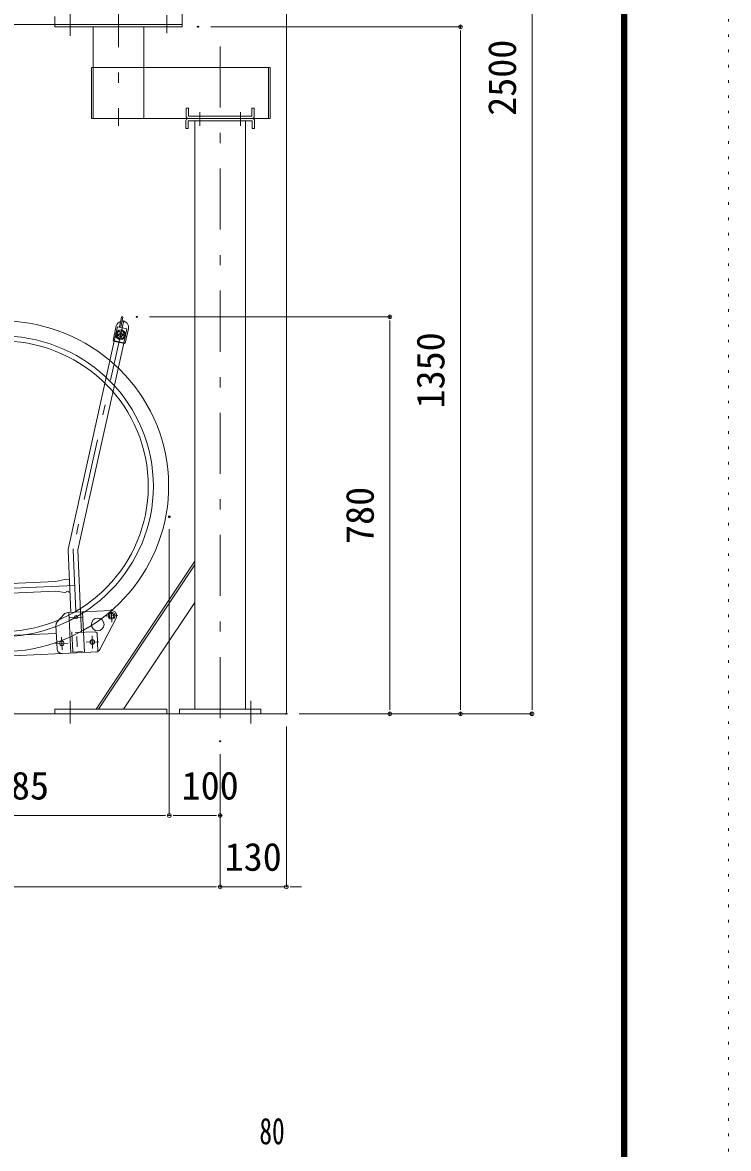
# Model space of a CAD drawing. Units: millimetres, scale not verified. Extents: x -5940 to 5940, y -4200 to 4200.
# Drawn here: x 4552 to 5940, y 31 to 2243 of the extents above; entities that cross this region are included whole.
import ezdxf
from ezdxf.enums import TextEntityAlignment as Align

# ---------------------------------------------------------------- set-up
doc = ezdxf.new("R2010")
doc.units = ezdxf.units.MM
doc.header["$LTSCALE"] = 10
doc.header["$PDMODE"] = 32
doc.header["$PDSIZE"] = 2
for name, pattern in [('USER2', [24, 12, -5, 2, -5]), ('USER4', [3, 0.5, -2.5]), ('USER5', [10, 4, -6])]:
    doc.linetypes.add(name, pattern=pattern)
for name, color, linetype, lineweight in [('0-0_0', 7, 'Continuous', 18), ('0-2_2-0BOLD', 7, 'Continuous', 18), ('0-4_2-2CENTER', 3, 'USER2', 18), ('0-5_2-5DIM', 3, 'Continuous', 18), ('0-7_2-7RACK', 5, 'Continuous', 18), ('0-8_F-F', 5, 'Continuous', 18), ('0-9_F-E_J_ADD', 5, 'USER4', 18), ('0-A_CSLAYER3', 4, 'Continuous', 18), ('1-1_2ラック-Cラック奥', 7, 'Continuous', 18), ('1-8_2-03BODL', 2, 'Continuous', 18), ('1-A_3-GLEVEL', 5, 'Continuous', 18)]:
    doc.layers.add(name, color=color, linetype=linetype, lineweight=lineweight)
doc.layers.add('1-9_Defpoints', color=7, linetype='Continuous')
doc.styles.add('ＭＳ ゴシック', font='')
doc.styles.get('ＭＳ ゴシック').set_extended_font_data('MS Gothic')

# ---------------------------------------------------------------- blocks, each defined once
blk = doc.blocks.new('hb')
at = {"layer": '0-A_CSLAYER3', "color": 7}
for p, q in [((10805.87, 6485.58), (10805.87, 6434.88)), ((10555.87, 6454.89), (10555.87, 6434.88)), ((10555.87, 6434.88), (10805.87, 6434.88))]:
    blk.add_line(p, q, dxfattribs=at)
at = {"layer": '0-A_CSLAYER3', "color": 3}
for p, q in [((10585.87, 6462.45), (10585.87, 6417.23)), ((10805.87, 6439.38), (10555.87, 6439.38)), ((10775.87, 6457.91), (10775.87, 6422.08))]:
    blk.add_line(p, q, dxfattribs=at)
at = {"layer": '0-A_CSLAYER3', "color": 7}
blk.add_lwpolyline([(9495.87, 6442.58), (9495.87, 6439.38), (10555.87, 6439.38)], dxfattribs=at)
blk = doc.blocks.new('jr')
at = {"layer": '1-8_2-03BODL', "color": 6}
for major_axis, start_param, end_param in [((330.2, 0), 3.5186118, 7.8245809), ((300.2, 0), 3.2669578, 7.8714325), ((290.2, 0), 3.267249, 7.8711438)]:
    blk.add_ellipse((17281.34, 6085.51), major_axis=major_axis, ratio=0.984808, start_param=start_param, end_param=end_param, dxfattribs=at)
blk = doc.blocks.new('ccrh')
at = {"layer": '1-1_2ラック-Cラック奥', "color": 3, "linetype": 'USER2'}
for p, q in [((10715.84, 2791.69), (10616.34, 2342.86)), ((10697.42, 2766.35), (10721.83, 2760.94)), ((10616.12, 2340.39), (10624.93, 2138.58)), ((10619.15, 2270.95), (10259.5, 2255.25)), ((10691.27, 2224.06), (10692.36, 2199.08)), ((10609.39, 2207.97), (10634.37, 2209.06)), ((10679.33, 2211.02), (10704.3, 2212.11)), ((10593.55, 2169.74), (10594.64, 2144.76)), ((10654.58, 2147.38), (10653.49, 2172.36)), ((10606.58, 2157.8), (10581.6, 2156.71)), ((10641.55, 2159.32), (10666.52, 2160.42))]:
    blk.add_line(p, q, dxfattribs=at)
at = {"layer": '1-1_2ラック-Cラック奥'}
for p, q in [((10711.48, 2798.57), (10707.26, 2779.53)), ((10713.92, 2798.03), (10709.7, 2778.99)), ((10713.54, 2798.62), (10712.07, 2798.95)), ((10694.63, 2752.63), (10700.91, 2780.94)), ((10708.5, 2766.48), (10708.32, 2770.53)), ((10710.5, 2766.56), (10710.32, 2770.62)), ((10724.83, 2775.64), (10718.55, 2747.32)), ((10697.1, 2751.05), (10607.06, 2344.91)), ((10715.65, 2746.94), (10625.61, 2340.8)), ((10706.7, 2764.52), (10702.65, 2764.34)), ((10706.79, 2762.52), (10702.74, 2762.34)), ((10708.75, 2760.72), (10708.93, 2756.67)), ((10710.75, 2760.81), (10710.93, 2756.75)), ((10712.46, 2764.77), (10716.51, 2764.94)), ((10712.55, 2762.77), (10716.6, 2762.95)), ((10606.63, 2339.97), (10611.95, 2218.09)), ((10625.61, 2340.8), (10630.94, 2218.92)), ((10607.72, 2257.79), (10610.22, 2257.9)), ((10598.67, 2214.58), (10585.15, 2199.83)), ((10691.38, 2221.56), (10605.6, 2217.81)), ((10607.96, 2217.92), (10611.45, 2137.99)), ((10638.42, 2139.17), (10634.93, 2219.09)), ((10582.54, 2192.64), (10584.54, 2146.83)), ((10668.69, 2145.5), (10700.68, 2206.95)), ((10583.23, 2176.8), (10263.53, 2162.84)), ((9251.25, 2078.17), (10664.9, 2140.33)), ((10615.36, 2140.16), (10634.34, 2140.99)), ((10664.9, 2140.33), (10664.85, 2141.47))]:
    blk.add_line(p, q, dxfattribs=at)
at = {"layer": '1-1_2ラック-Cラック奥', "color": 3, "linetype": 'USER5'}
for p, q in [((10615.36, 2140.16), (10611.95, 2218.09)), ((10630.94, 2218.92), (10634.34, 2140.99)), ((10660.15, 2180.16), (10583.23, 2176.8)), ((10660.15, 2180.16), (10663.28, 2177.29)), ((10663.28, 2177.29), (10664.85, 2141.47))]:
    blk.add_line(p, q, dxfattribs=at)
blk.add_lwpolyline([(10697.1, 2751.05), (10703.38, 2779.37), (10721.93, 2775.25), (10715.65, 2746.94)], dxfattribs=at)
at = {"layer": '1-1_2ラック-Cラック奥'}
blk.add_lwpolyline([(10695.39, 2751.43), (10694.63, 2752.63), (10718.55, 2747.32), (10717.36, 2746.56)], close=True, dxfattribs=at)
for points in [[(10609.11, 2283.18), (10599.12, 2282.74), (10581.41, 2278.82), (10259.08, 2264.74)], [(10259.91, 2245.76), (10582.24, 2259.83), (10600.22, 2257.47), (10602.72, 2257.57)]]:
    blk.add_lwpolyline(points, dxfattribs=at)
for centre, radius in [((10709.62, 2763.64), 9.6), ((10709.62, 2763.64), 3.75), ((10691.81, 2211.57), 6.9), ((10691.81, 2211.57), 4.5), ((10621.88, 2208.51), 3.25), ((10664.54, 2194.36), 12.5), ((10594.09, 2157.25), 4.5), ((10654.03, 2159.87), 4.5)]:
    blk.add_circle(centre, radius, dxfattribs=at)
for centre, radius, start, end in [((10712.87, 2778.29), 12.25, 105.49456, 167.5), ((10711.97, 2798.46), 0.5, 77.5, 167.5), ((10712.87, 2778.29), 12.25, 347.5, 92.88514), ((10713.43, 2798.14), 0.5, 347.5, 77.5), ((10709.62, 2763.64), 7.6, 104.697, 170.303), ((10707.82, 2770.51), 0.5, 2.5, 104.697), ((10709.62, 2763.64), 3.05, 73.361, 111.639), ((10710.82, 2770.64), 0.5, 80.303, 182.5), ((10709.62, 2763.64), 7.6, 14.697, 80.303), ((10702.63, 2764.84), 0.5, 170.303, 272.5), ((10702.76, 2761.84), 0.5, 92.5, 194.697), ((10709.62, 2763.64), 7.6, 194.697, 260.303), ((10709.62, 2763.64), 3.05, 163.361, 201.639), ((10708.43, 2756.64), 0.5, 260.303, 2.5), ((10709.62, 2763.64), 3.05, 253.361, 291.639), ((10711.43, 2756.77), 0.5, 182.5, 284.697), ((10709.62, 2763.64), 7.6, 284.697, 350.303), ((10709.62, 2763.64), 3.05, 343.361, 21.639), ((10716.49, 2765.44), 0.5, 272.5, 14.697), ((10716.62, 2762.45), 0.5, 350.303, 92.5), ((10625.61, 2340.8), 19, 167.5, 182.5), ((10605.22, 2257.68), 2.5, 2.5, 182.5), ((10606.04, 2207.82), 10, 92.5, 137.5), ((10691.81, 2211.57), 10, 332.5, 92.5), ((10592.53, 2193.08), 10, 137.5, 182.5), ((10594.53, 2147.26), 10, 182.5, 272.5), ((10659.82, 2150.11), 10, 272.5, 332.5)]:
    blk.add_arc(centre, radius, start, end, dxfattribs=at)
at = {"layer": '1-1_2ラック-Cラック奥', "color": 3, "linetype": 'USER2'}
blk.add_arc((10625.61, 2340.8), 9.5, 167.5, 182.5, dxfattribs=at)
blk = doc.blocks.new('_DOT')
at = {"layer": '0-0_0', "lineweight": 9}
for p, q in [((-0.5, 0), (-1, 0)), ((0.25, 0), (-0.25, 0))]:
    blk.add_line(p, q, dxfattribs=at)
blk.add_circle((0, 0), 0.25, dxfattribs=at)
blk = doc.blocks.new('D87')
at = {"layer": '1-9_Defpoints'}
for p in [(10780.87, 5472.79), (10195.87, 5074.88), (10195.87, 4884.88)]:
    blk.add_point(p, dxfattribs=at)
at = {"layer": '1-A_3-GLEVEL'}
for p, q in [((10780.87, 5447.79), (10780.87, 4884.88)), ((10195.87, 5049.88), (10195.87, 4884.88)), ((10765.87, 4884.88), (10210.87, 4884.88))]:
    blk.add_line(p, q, dxfattribs=at)
at = {"layer": '1-A_3-GLEVEL', "xscale": 15, "yscale": 15, "rotation": 180}
blk.add_blockref('_DOT', (10195.87, 4884.88), dxfattribs=at)
at = {"layer": '1-A_3-GLEVEL', "xscale": 15, "yscale": 15}
blk.add_blockref('_DOT', (10780.87, 4884.88), dxfattribs=at)
at = {"layer": '1-A_3-GLEVEL', "color": 7, "style": 'ＭＳ ゴシック'}
blk.add_text('585', height=54.99, dxfattribs=at).set_placement((10432.12, 4899.88), align=Align.BOTTOM_LEFT)
blk = doc.blocks.new('D89')
at = {"layer": '1-9_Defpoints'}
for p in [(10780.87, 5471.54), (10880.87, 5030.79), (10880.87, 4884.88)]:
    blk.add_point(p, dxfattribs=at)
at = {"layer": '1-A_3-GLEVEL'}
for p, q in [((10780.87, 5446.54), (10780.87, 4884.88)), ((10880.87, 5005.79), (10880.87, 4884.88)), ((10795.87, 4884.88), (10865.87, 4884.88))]:
    blk.add_line(p, q, dxfattribs=at)
at = {"layer": '1-A_3-GLEVEL', "xscale": 15, "yscale": 15, "rotation": 180}
blk.add_blockref('_DOT', (10780.87, 4884.88), dxfattribs=at)
at = {"layer": '1-A_3-GLEVEL', "xscale": 15, "yscale": 15}
blk.add_blockref('_DOT', (10880.87, 4884.88), dxfattribs=at)
at = {"layer": '1-A_3-GLEVEL', "color": 7, "style": 'ＭＳ ゴシック'}
blk.add_text('100', height=54.99, dxfattribs=at).set_placement((10805.02, 4899.88), align=Align.BOTTOM_LEFT)
blk = doc.blocks.new('D90')
at = {"layer": '1-9_Defpoints'}
for p in [(11010.87, 5084.88), (10880.87, 5030.79), (10880.87, 4744.88)]:
    blk.add_point(p, dxfattribs=at)
at = {"layer": '1-A_3-GLEVEL'}
for p, q in [((11010.87, 5059.88), (11010.87, 4744.88)), ((10880.87, 5005.79), (10880.87, 4744.88)), ((10865.87, 4744.88), (10850.87, 4744.88)), ((11010.87, 4744.88), (10880.87, 4744.88)), ((11025.87, 4744.88), (11040.87, 4744.88))]:
    blk.add_line(p, q, dxfattribs=at)
at = {"layer": '1-A_3-GLEVEL', "xscale": 15, "yscale": 15}
blk.add_blockref('_DOT', (10880.87, 4744.88), dxfattribs=at)
at = {"layer": '1-A_3-GLEVEL', "xscale": 15, "yscale": 15, "rotation": 180}
blk.add_blockref('_DOT', (11010.87, 4744.88), dxfattribs=at)
at = {"layer": '1-A_3-GLEVEL', "color": 7, "style": 'ＭＳ ゴシック'}
blk.add_text('130', height=54.99, dxfattribs=at).set_placement((10889.62, 4759.88), align=Align.BOTTOM_LEFT)
blk = doc.blocks.new('D91')
at = {"layer": '1-9_Defpoints'}
blk.add_point((10880.87, 5030.79), dxfattribs=at)
at = {"layer": '1-A_3-GLEVEL'}
for p, q in [((10880.87, 5005.79), (10880.87, 4744.88)), ((10865.87, 4744.88), (8845.87, 4744.88))]:
    blk.add_line(p, q, dxfattribs=at)
at = {"layer": '1-A_3-GLEVEL', "xscale": 15, "yscale": 15}
blk.add_blockref('_DOT', (10880.87, 4744.88), dxfattribs=at)
blk = doc.blocks.new('D99')
at = {"layer": '1-9_Defpoints'}
for p in [(10716.79, 5864.88), (11214.2, 5864.88), (11010.87, 5084.88)]:
    blk.add_point(p, dxfattribs=at)
at = {"layer": '1-A_3-GLEVEL'}
for p, q in [((10741.79, 5864.88), (11214.2, 5864.88)), ((11214.2, 5099.88), (11214.2, 5849.88)), ((11035.87, 5084.88), (11214.2, 5084.88))]:
    blk.add_line(p, q, dxfattribs=at)
at = {"layer": '1-A_3-GLEVEL', "xscale": 15, "yscale": 15}
for p, rotation in [((11214.2, 5864.88), 90), ((11214.2, 5084.88), 270)]:
    blk.add_blockref('_DOT', p, dxfattribs=dict(at, rotation=rotation))
at = {"layer": '1-A_3-GLEVEL', "color": 7, "style": 'ＭＳ ゴシック'}
blk.add_text('780', height=54.99, rotation=90, dxfattribs=at).set_placement((11199.2, 5418.63), align=Align.BOTTOM_LEFT)
blk = doc.blocks.new('D100')
at = {"layer": '1-9_Defpoints'}
for p in [(10837.24, 6434.88), (11353.15, 6434.88), (11010.87, 5084.88)]:
    blk.add_point(p, dxfattribs=at)
at = {"layer": '1-A_3-GLEVEL'}
for p, q in [((10862.24, 6434.88), (11353.15, 6434.88)), ((11353.15, 5099.88), (11353.15, 6419.88)), ((11035.87, 5084.88), (11353.15, 5084.88))]:
    blk.add_line(p, q, dxfattribs=at)
at = {"layer": '1-A_3-GLEVEL', "xscale": 15, "yscale": 15}
for p, rotation in [((11353.15, 6434.88), 90), ((11353.15, 5084.88), 270)]:
    blk.add_blockref('_DOT', p, dxfattribs=dict(at, rotation=rotation))
at = {"layer": '1-A_3-GLEVEL', "color": 7, "style": 'ＭＳ ゴシック'}
blk.add_text('1350', height=54.99, rotation=90, dxfattribs=at).set_placement((11338.15, 5684.88), align=Align.BOTTOM_LEFT)
blk = doc.blocks.new('D101')
at = {"layer": '1-9_Defpoints'}
blk.add_point((11010.87, 5084.88), dxfattribs=at)
at = {"layer": '1-A_3-GLEVEL'}
for p, q in [((11493.85, 5099.88), (11493.85, 7569.88)), ((11035.87, 5084.88), (11493.85, 5084.88))]:
    blk.add_line(p, q, dxfattribs=at)
at = {"layer": '1-A_3-GLEVEL', "xscale": 15, "yscale": 15, "rotation": 270}
blk.add_blockref('_DOT', (11493.85, 5084.88), dxfattribs=at)
at = {"layer": '1-A_3-GLEVEL', "color": 7, "style": 'ＭＳ ゴシック'}
blk.add_text('2500', height=54.99, rotation=90, dxfattribs=at).set_placement((11478.85, 6259.88), align=Align.BOTTOM_LEFT)

msp = doc.modelspace()

# ---------------------------------------------------------------- linework, layer by layer
at = {"layer": '0-2_2-0BOLD'}
for p, q in [((4790.87, 2054.88), (4790.87, 2234.88)), ((5035.87, 2154.88), (5035.87, 2054.88)), ((4687.87, 2054.88), (5038.87, 2054.88)), ((4890.87, 2050.38), (4890.87, 893.88)), ((4990.87, 893.88), (4990.87, 2050.38)), ((4696.87, 893.88), (4890.87, 1184.88)), ((4890.87, 1177.67), (4701.68, 893.88)), ((4750.96, 893.88), (4890.87, 1103.75)), ((4615.87, 893.88), (4615.87, 884.88))]:
    msp.add_line(p, q, dxfattribs=at)
at = {"layer": '0-2_2-0BOLD', "color": 3, "linetype": 'USER2'}
msp.add_line((4940.87, 2196.33), (4940.87, 830.79), dxfattribs=at)
at = {"layer": '0-2_2-0BOLD'}
for points in [[(4690.87, 2234.88), (4690.87, 2154.88), (4690.87, 2054.88)], [(4687.87, 2054.88), (4687.87, 2154.88), (5038.87, 2154.88), (5038.87, 2054.88)], [(5003.37, 2059.38), (4878.37, 2059.38), (4878.37, 2074.88), (4873.87, 2074.88), (4873.87, 2059.38)], [(5003.37, 2059.38), (5003.37, 2074.88), (5007.87, 2074.88), (5007.87, 2059.38)], [(5003.87, 2050.38), (4877.87, 2050.38), (4877.87, 2034.88), (4873.37, 2034.88), (4873.37, 2050.38)], [(5003.87, 2050.38), (5003.87, 2034.88), (5008.37, 2034.88), (5008.37, 2050.38)], [(4615.87, 893.88), (4835.87, 893.88), (4835.87, 884.88)], [(4860.87, 884.88), (4860.87, 893.88), (5020.87, 893.88), (5020.87, 884.88)]]:
    msp.add_lwpolyline(points, dxfattribs=at)
for centre, start, end in [((4878.37, 2059.38), 180, 270), ((5003.37, 2059.38), 270, 0), ((4877.87, 2050.38), 90, 180), ((5003.87, 2050.38), 0, 90)]:
    msp.add_arc(centre, 4.5, start, end, dxfattribs=at)
at = {"layer": '0-4_2-2CENTER'}
for p, q in [((4740.87, 2314.89), (4740.87, 2040.47)), ((4900.87, 2040.47), (4900.87, 2067.08)), ((4980.87, 2067.08), (4980.87, 2040.47)), ((4645.87, 910.02), (4645.87, 865.99)), ((5000.87, 865.99), (5000.87, 910.02))]:
    msp.add_line(p, q, dxfattribs=at)
at = {"layer": '0-7_2-7RACK'}
msp.add_lwpolyline([(1143.88, 884.88), (5070.87, 884.88), (5070.87, 3434.88)], dxfattribs=at)
at = {"layer": '0-8_F-F'}
for points in [[(5740, 4040), (-5740, 4040), (-5740, -4000), (5740, -4000)], [(5739, 4039), (5739, -3999), (-5739, -3999), (-5739, 4039)], [(5738, 4038), (5738, -3998), (-5738, -3998), (-5738, 4038)], [(5737, 4037), (5737, -3997), (-5737, -3997), (-5737, 4037)], [(5736, 4036), (5736, -3996), (-5736, -3996), (-5736, 4036)], [(5735, 4035), (5735, -3995), (-5735, -3995), (-5735, 4035)], [(5734, 4034), (5734, -3994), (-5734, -3994), (-5734, 4034)], [(5733, 4033), (5733, -3993), (-5733, -3993), (-5733, 4033)], [(5732, 4032), (5732, -3992), (-5732, -3992), (-5732, 4032)], [(5731, 4031), (5731, -3991), (-5731, -3991), (-5731, 4031)], [(5730, 4030), (5730, -3990), (-5730, -3990), (-5730, 4030)]]:
    msp.add_lwpolyline(points, close=True, dxfattribs=at)
at = {"layer": '0-9_F-E_J_ADD'}
msp.add_lwpolyline([(5940, 4200), (5940, -4200), (-5940, -4200), (-5940, 4200)], close=True, dxfattribs=at)

# ---------------------------------------------------------------- block references
at = {"layer": '0-0_0'}
for name, p in [('hb', (-5940, -4200)), ('ccrh', (-5964.45, -1134.03))]:
    msp.add_blockref(name, p, dxfattribs=at)
at = {"layer": '0-0_0', "rotation": 2.52}
msp.add_blockref('jr', (-12487.76, -5507.6), dxfattribs=at)
at = {"layer": '1-A_3-GLEVEL'}
for name in ['D101', 'D100', 'D99', 'D87', 'D89', 'D90', 'D91']:
    msp.add_blockref(name, (-5940, -4200), dxfattribs=at)

# ---------------------------------------------------------------- texts
at = {"layer": '0-5_2-5DIM', "color": 7, "style": 'ＭＳ ゴシック', "width": 0.7}
msp.add_text('80', height=52.1, dxfattribs=at).set_placement((5017.96, 23.27), align=Align.BOTTOM_LEFT)

doc.saveas('drawing.dxf')
